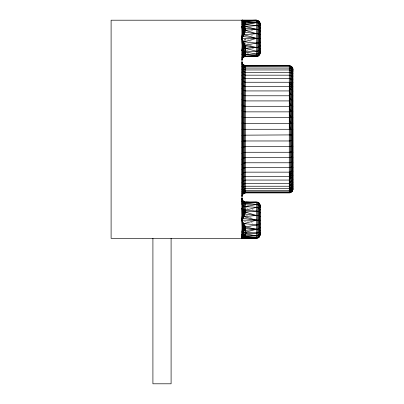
<?xml version="1.0" encoding="UTF-8"?>
<svg xmlns="http://www.w3.org/2000/svg" width="404" height="404" viewBox="0 0 404 404"><rect width="100%" height="100%" fill="white"/><g stroke="black" fill="none" stroke-linecap="round" stroke-linejoin="round"><path stroke-width="0.3" stroke-dasharray="2.02 1.52" d="M250.798 36.153L253.672 34.911M249.652 41.284L251.95 40.314M250.222 45.511L253.096 44.41M246.208 50.808L248.5 50.066M251.95 48.955L253.672 48.399M249.495 45.243L250.672 44.884M249.495 227.043L250.672 226.684M250.798 30.987L253.096 30.31M246.844 53.601L248.662 53.156M244.097 39.981L248.455 39.42M244.097 221.781L248.455 221.22M245.632 215.584L248.662 215.554M249.268 43.011L245.632 42.975L245.632 44.203M246.844 204.959L248.662 205.404M246.208 207.752L248.5 208.494M251.95 209.605L253.672 210.161M249.652 217.276L251.95 218.246M250.798 222.407L253.672 223.649M244.824 39.456L245.097 40.627M245.632 38.38L245.632 40.678M245.632 224.871L245.632 226.043M244.693 39.435L244.693 40.577"/><path stroke-width="0.61" d="M292.415 190.829L292.9 188.986L292.774 70.67L291.834 69.104L289.264 68.079L245.632 68.079L243.062 67.054L241.996 64.579M260.176 45.652L259.691 46.561L257.479 47.409L245.455 46.803L242.733 47.748L242.481 58.373L243.062 57.62L243.274 45.713L241.996 38.38L242.779 31.472L242.759 29.33L241.996 26.321C242.839 33.436 241.339 40.688 242.733 47.748L242.122 49.919L242.122 59.247L243.062 57.61L244.693 56.671L256.54 56.56L258.358 56.075L259.691 54.742L260.176 52.924L260.176 23.836L259.691 22.018L258.358 20.685L256.54 20.2L241.996 20.2L242.269 34.305L256.54 38.38L242.521 42.208L242.733 47.748L241.996 50.439L242.365 46.213L241.996 38.38L244.773 32.229L244.667 22.25L243.324 20.528L241.996 20.2L241.996 238.36L257.479 238.234L259.11 237.294L260.176 234.724L260.05 204.697L259.11 203.066L257.479 202.126L244.693 201.889L242.481 200.197L241.996 198.379C241.754 200.485 243.511 202.46 245.632 202.429L257.479 202.737L259.691 204.374L260.176 206.131M244.693 201.889L244.773 214.029L241.996 220.18L242.365 228.013L241.996 232.239C243.314 228.366 242.996 224.094 241.996 220.18C242.759 213.226 241.86 206.287 242.122 199.318L241.996 198.374M260.176 227.452L259.691 228.361L257.479 229.209L245.455 228.603L242.733 229.548C242.728 231.396 239.628 239.996 243.673 238.022L244.218 237.274C243.743 231.563 242.688 225.977 241.996 220.18C243.668 216.312 244.274 211.837 241.996 208.121C241.834 218.211 243.208 228.457 241.996 238.36L243.673 238.022L257.479 237.623L259.691 235.987L260.176 234.229M260.176 25.785L259.691 24.21L257.479 22.745L244.667 22.25L242.733 21.361L241.996 20.2L243.046 20.508L243.274 21.245L243.223 31.689L241.996 38.38L243.804 45.495L243.814 57.04M242.481 200.197L242.779 213.272L242.269 216.105L256.54 220.18L242.521 224.008L242.365 228.013L244.991 226.937L258.358 224.76L260.176 223.942M260.176 232.775L259.691 234.35L257.479 235.815L244.693 235.431L244.773 237.289L243.673 238.022L241.996 238.36L244.218 237.274L256.54 237.739L244.632 236.451L243.304 236.875L242.365 237.991C242.137 238.916 244.506 236.062 244.693 235.431C246.395 228.593 241.345 222.7 242.269 216.105C241.249 221.044 244.44 225.548 243.814 230.497L242.481 231.234L241.996 232.239M241.996 236.598L243.062 234.663L245.632 233.86L256.54 235.926L245.39 236.441L244.773 237.289C247.495 231.81 244.592 225.19 241.996 220.18L242.779 213.272L241.996 208.121M241.996 54.606L242.481 53.252L244.693 51.995C247.076 47.283 243.89 42.602 241.996 38.38L242.269 34.305L241.996 38.38L244.667 46.95L244.693 56.676L245.632 56.55L245.632 48.43L243.804 45.495L241.996 38.38C244.188 32.896 244.662 26.154 243.324 20.528L241.996 20.2L242.794 20.988L244.375 21.513L257.479 20.937L259.691 22.574L260.176 24.331M243.814 201.525L243.935 211.691L242.42 218.246L256.54 220.18M242.365 20.569L241.996 20.2C246.42 20.185 245.945 25.3 245.632 28.331C245.677 32.093 242.708 34.825 241.996 38.38L260.176 38.38M260.176 220.18L241.996 220.18L243.223 213.489L243.062 200.95M242.42 218.246L243.223 213.489L242.759 211.13L242.314 210.792L242.481 209.126L244.693 210.06L258.358 211.332L259.691 211.999L260.176 212.908M241.996 60.186L242.122 59.242M241.996 196.546L241.996 62.014M243.046 223.791L243.304 236.875L242.536 238.138L241.996 238.36L243.077 238.032L243.814 235.734L244.693 235.431M242.122 195.607L243.062 193.976L245.632 192.91L289.264 192.91L291.834 191.844L292.9 189.274L292.774 68.347L291.834 66.716L289.264 65.65L245.632 65.65L243.062 64.584L242.122 62.953M241.996 196.258L243.062 193.698L245.632 192.637L290.203 192.516M292.9 188.986L292.774 189.92L292.9 189.274M241.996 59.676C241.971 57.747 243.703 56.045 245.632 56.131L257.479 55.823L259.691 54.187L260.176 52.429M241.996 195.4L243.062 192.875L245.632 191.824L289.264 191.824L291.834 190.643L292.9 188.123M241.996 193.981L243.062 191.506L245.632 190.481L289.264 190.481L291.834 189.153L292.9 186.688M241.996 192.006L243.062 189.607L245.632 188.612L289.264 188.612L291.834 187.082L292.9 184.709M241.996 189.496L243.062 187.193L245.632 186.239L289.264 186.239L291.834 184.456L292.9 182.189M241.996 57.737L242.481 56.126L243.814 54.944L245.632 54.555L257.479 54.015L259.691 52.55L260.176 50.975M241.996 186.471L243.062 184.285L245.632 183.381L289.264 183.381L290.203 182.083L292.415 180.674L292.9 179.164M241.996 182.962L243.062 180.906L245.632 180.058L289.264 180.058L290.203 178.371L292.415 177.063L292.9 175.654M241.996 178.992L243.062 177.088L245.632 176.306L289.264 176.306L291.834 175.518L292.774 174.311M256.54 224.887L243.622 223.569L244.991 226.937L244.667 228.75L243.814 230.497L256.54 229.27L244.991 226.937L243.324 223.685L243.804 227.295L245.632 230.23M260.176 48.662L259.11 50.48L257.479 51.146L244.693 51.995M260.176 230.462L259.11 232.28L257.479 232.946L245.632 233.86M292.9 171.7L291.834 173.518L290.203 174.185L289.264 176.306L290.203 178.371M241.996 174.599L243.062 172.867L245.632 172.149L289.264 172.149L291.082 171.821L292.774 170.331M241.996 234.547L242.481 233.35L244.693 232.234L256.54 233.037M256.54 38.38L242.142 36.33L242.759 29.33L242.481 21.715L242.122 20.983L242.733 21.361L242.481 21.715L243.062 22.341L245.632 23.23L256.54 22.634L244.991 21.503L243.324 20.528L256.54 20.2L256.54 56.56L245.632 56.131L244.693 56.676M292.774 167.938L292.9 167.342M242.703 20.286L241.996 20.2L242.784 20.468L242.733 21.361L242.264 20.321L242.855 20.286M260.176 31.108L259.691 30.199L257.479 29.351L245.632 28.331L244.632 30.103L243.365 34.764M241.996 169.816L243.062 168.266L245.632 167.625L289.264 167.625L291.834 166.983L292.774 166.004M242.557 36.501L243.703 31.886L244.632 30.103L256.54 33.673L259.11 33.951L260.176 34.618M292.774 163.135L292.9 162.61M241.996 50.439L243.289 47.43L242.794 45.955L242.264 42.324L242.521 42.208L243.94 47.162M242.536 34.426L243.223 31.689L244.693 28.26L245.632 28.331M241.996 164.691L243.062 163.337L245.632 162.777L289.264 162.777L291.834 162.216L292.774 161.358M242.855 218.418L244.632 211.903L245.632 210.131L245.632 202.01L249.268 202.217M292.774 158.004L292.9 157.56M242.284 36.39L243.703 31.886L242.365 31.244M242.557 218.301L244.218 213.868L243.935 211.691L243.062 209.54M242.779 31.472L243.814 28.063L244.693 28.26M241.996 159.262L243.062 158.116L245.632 157.641L289.264 157.641L291.082 157.424L292.774 156.439M242.703 218.357L244.773 214.029L245.632 210.131L256.54 207.323L259.11 208.08L260.176 209.898M243.935 236.603L243.077 238.032L241.996 238.36L242.784 238.092M243.703 31.886L244.773 32.229L245.39 30.255L256.54 29.29L243.814 26.088L242.481 25.21L241.996 24.013M242.365 213.044L244.773 214.029L245.39 212.055L256.54 211.09M292.774 152.601L292.9 152.237M244.693 54.621L245.632 51.934L256.54 54.126M241.996 153.581L243.062 152.651L245.632 152.268L289.264 152.268L291.834 151.879L292.774 151.293M242.42 36.446L243.077 34.653M242.481 231.234L243.289 229.23M242.122 58.762L242.481 57.903M245.632 23.23L244.667 22.25L244.991 21.503L243.622 20.518L256.54 20.821M292.774 146.97L292.9 146.697M241.996 79.568L243.062 81.472L245.632 82.254L289.264 82.254L290.203 84.375L289.264 86.411L290.203 88.991L289.264 90.935L290.203 93.996L289.264 95.783L290.203 99.344L289.264 100.919L290.203 104.979L289.264 106.292L290.203 110.847L289.264 111.868L245.632 111.868L243.062 111.575L241.996 110.873M242.759 211.13L243.935 211.691L244.693 210.06M241.996 147.687L243.062 146.985L245.632 146.692L289.264 146.692L292.774 145.955M242.703 238.274L244.218 237.274L245.632 235.33M260.176 42.142L259.11 42.809L256.54 43.087L243.622 41.769M292.774 70.67L292.9 70.437C292.976 68.453 291.239 66.716 289.264 66.736L245.632 66.736L243.062 65.685L241.996 63.16M244.693 56.217L245.632 54.555L256.54 55.939M242.703 36.557L243.673 34.88L256.54 33.673L244.773 32.229M242.365 20.639L242.42 20.276L241.996 20.2L242.521 20.407L243.814 22.826M243.223 237.491L242.557 238.274L243.365 238.012M241.996 141.642L243.062 141.168L245.632 140.971L289.264 140.971L292.774 140.476M291.834 191.577L292.415 190.794M242.269 238.234L242.779 237.703L242.481 236.845L243.814 235.734M291.834 191.541L289.264 192.637L290.203 192.784L290.203 65.776L245.632 65.923L243.062 64.862L241.996 62.302M241.996 116.918L243.062 117.392L245.632 117.589L289.264 117.589L290.203 116.892L292.9 117.574M242.481 49.434L244.693 48.5L256.54 47.47L244.991 45.137L242.365 46.213M241.996 135.486L245.632 135.153L292.774 134.901M243.077 238.032L244.218 237.274M242.42 238.284L242.804 238.072L242.284 238.304M242.264 224.124L242.521 224.008M241.996 123.074L245.632 123.407L289.264 123.407L290.203 123.053L292.9 123.402M245.632 232.154L256.54 229.27M242.88 238.143L241.996 238.36L243.082 238.148M241.996 203.954L243.062 205.833L245.632 206.626L256.54 204.434L257.479 204.545L259.691 206.01L260.176 207.585M241.996 21.962L243.062 23.897L245.632 24.7L256.54 22.634M256.54 43.087L244.991 45.137L244.667 46.95L243.814 48.697L243.289 47.43M242.779 237.703L242.122 237.577L242.481 236.845L243.304 236.875M242.122 204.616L241.996 200.823L243.062 203.055L244.693 203.894L256.54 202.621M243.673 216.68L256.54 215.473L259.11 215.751L260.176 216.418M245.632 26.406L257.479 25.614L259.11 26.28L260.176 28.098M245.632 56.55L249.268 56.343M245.632 202.429L256.54 202L256.54 238.36L111.1 238.36L111.1 20.2L256.54 20.2L248.576 20.412M289.264 90.935L245.632 90.935L243.062 90.294L241.996 88.744M289.264 95.783L245.632 95.783L243.062 95.223L241.996 93.869M289.264 100.919L245.632 100.919L243.062 100.445L241.996 99.298M289.264 106.292L245.632 106.292L243.062 105.909L241.996 104.979M241.996 129.28L292.9 129.28M248.541 238.163L256.54 238.36L243.673 238.022M245.632 204.005L256.54 204.434M245.632 206.626L256.54 207.323M245.632 24.7L256.54 25.523M242.481 21.715L243.289 21.786M289.264 82.254L291.834 83.042L292.774 84.249M290.203 110.847L291.834 111.12L292.9 111.863M244.773 214.029L256.54 215.473L243.935 211.691M290.203 104.979L291.834 105.338L292.9 106.323M290.203 66.079L289.264 65.923L291.082 66.407L292.415 67.766M290.203 99.344L291.834 99.788L292.9 101M290.203 93.996L291.834 94.521L292.9 95.95M245.632 48.43L256.54 51.237M290.203 88.991L292.415 90.067L292.9 91.218M290.203 84.375L291.834 85.042L292.9 86.86M244.632 30.103L242.314 28.992L241.996 26.321M242.521 20.407L241.996 20.2L242.804 20.488L241.996 20.2L242.536 20.422L242.269 20.326M243.814 28.063L242.122 26.841M242.42 20.276L242.804 20.488M289.264 191.824L290.203 192.481M244.667 22.25L243.046 20.508M289.264 190.481L290.203 191.567M244.693 23.129L242.784 20.468M289.264 188.612L290.203 190.052M292.774 69.382L292.415 67.731M292.774 88.229L291.082 86.739L289.264 86.411L245.632 86.411L243.062 85.693L241.996 83.961M244.991 21.503L245.455 22.271M289.264 186.239L290.203 187.951M292.774 80.654L291.834 79.351L289.264 78.502L245.632 78.502L243.062 77.654L241.996 75.599M243.324 41.885L245.455 46.803M289.264 183.381L290.203 185.29M292.774 77.472L291.834 76.088L289.264 75.179L245.632 75.179L243.062 74.275L241.996 72.089M289.264 180.058L290.203 182.083M292.774 74.735L291.834 73.275L289.264 72.321L245.632 72.321L243.062 71.367L241.996 69.064M289.264 172.149L290.203 174.185M243.94 228.962L243.274 227.513L242.784 223.897M292.774 72.457L291.082 70.402L289.264 69.948L245.632 69.948L243.062 68.953L241.996 66.554M243.046 41.991L244.375 45.304M242.481 27.326L243.304 29.633M244.991 226.937L245.455 228.603M289.264 111.868L290.203 116.892M292.9 69.286L292.774 68.604L292.9 69.574M289.264 117.589L290.203 123.053M292.774 82.179L292.9 82.906M289.264 123.407L290.203 129.28M292.774 78.613L292.9 79.396M292.774 75.538L292.9 76.371M292.774 72.983L292.9 73.851M241.996 198.919L242.122 201.606M292.774 70.968L292.9 71.872M292.774 69.518L292.9 70.437M292.774 68.347L292.774 190.213M292.415 67.468L292.415 191.092M291.834 66.716L291.834 191.844M291.082 66.135L291.082 192.425M289.264 65.65L289.264 192.91M260.05 22.897L260.05 53.863M260.05 204.697L260.05 235.663M259.691 22.018L259.691 54.742M259.691 203.818L259.691 236.542M259.11 21.266L259.11 55.494M259.11 203.066L259.11 237.294M258.358 20.685L258.358 56.075M258.358 202.485L258.358 237.875M257.479 20.326L257.479 56.434M257.479 202.126L257.479 238.234M245.632 65.65L245.632 192.91M244.693 65.524L244.693 193.036M243.814 65.165L243.814 193.395M243.062 64.584L243.062 193.976M242.481 63.832L242.481 194.728M171.094 238.36L171.094 383.8L152.914 383.8L152.914 238.36"/></g></svg>
